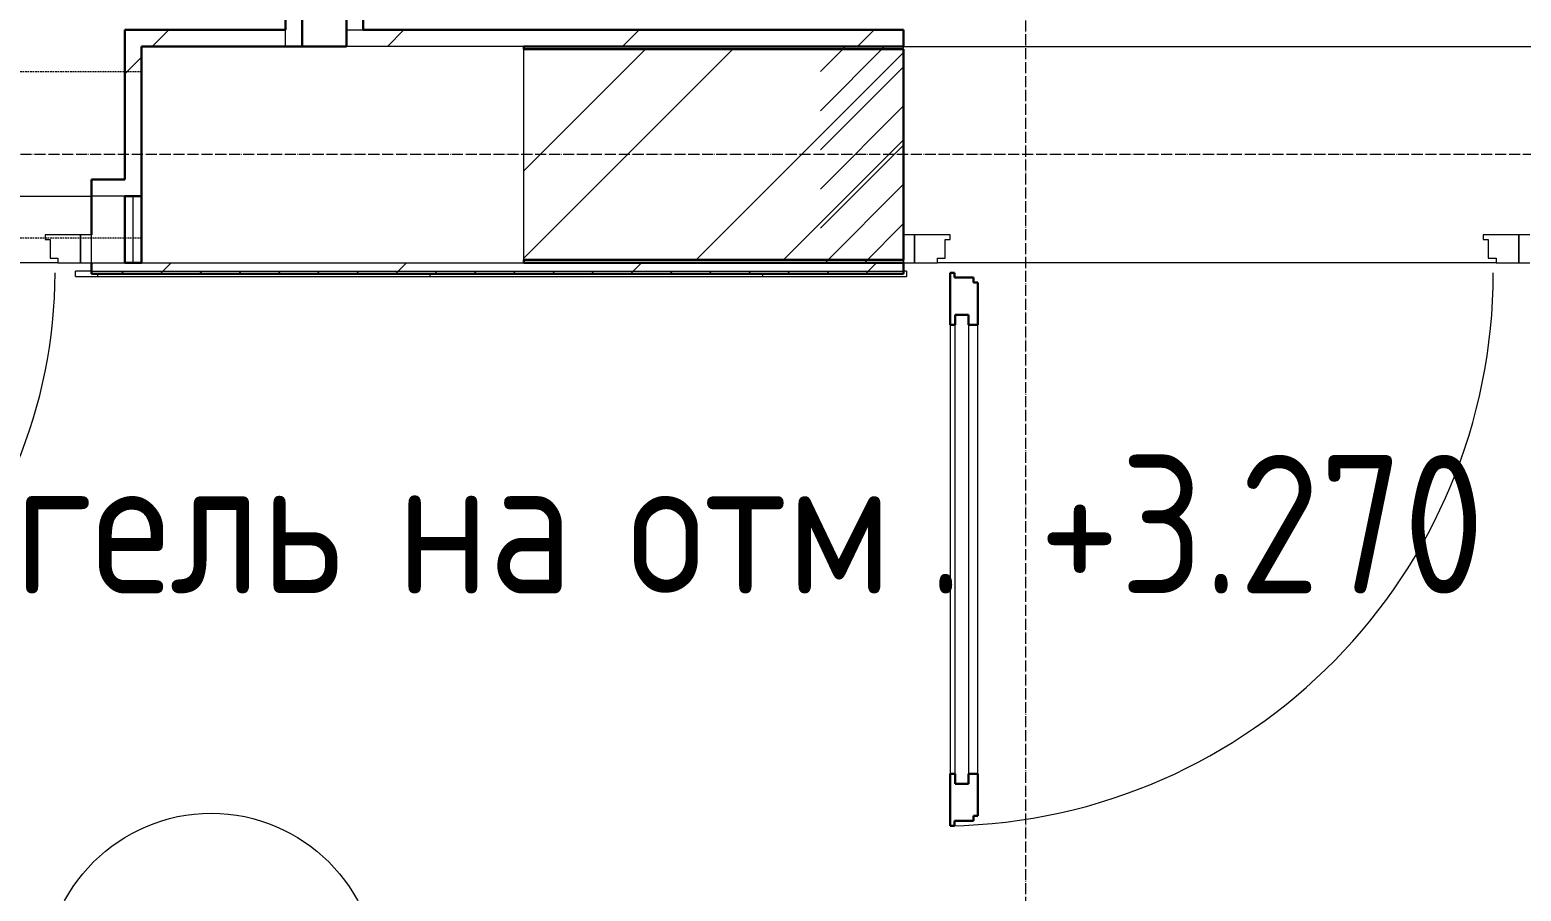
# Model space of a CAD drawing. Header units: millimetres. Extents: x -215207 to 92095, y -30385 to 123050.
# Drawn here: x -189931 to -187240, y -8287 to -6734 of the extents above; entities that cross this region are included whole.
import ezdxf

# ---------------------------------------------------------------- set-up
doc = ezdxf.new("R2010")
doc.units = ezdxf.units.MM
for name, pattern in [('ADSK_Линия сетки', [25, 20, -2.5, 0, -2.5]), ('ADSK_Сверху', [4.5, 3, -1.5]), ('ADSK_Штриховая_ш2 п1_5', [4.5, 3, -1.5])]:
    doc.linetypes.add(name, pattern=pattern)
for name, color, linetype, lineweight in [('Аннотация', 7, 'Continuous', 20), ('Двери', 7, 'Continuous', 9), ('Линии', 7, 'Continuous', 9), ('Марки помещений', 7, 'Continuous', 20), ('Ограждение', 7, 'Continuous', 9), ('Оси', 7, 'Continuous', 9), ('Стены внутренние', 7, 'Continuous', 20), ('Стены наружные', 7, 'Continuous', 20), ('Стены штриховка', 7, 'Continuous', 9)]:
    doc.layers.add(name, color=color, linetype=linetype, lineweight=lineweight)
doc.layers.add('Двери открывание', color=7, linetype='Continuous', lineweight=9, true_color=0xc0c0c0)
doc.styles.add('GOST Common_3', font='GOST_Common.ttf', dxfattribs={"width": 0.9, "height": 2.5})

# ---------------------------------------------------------------- blocks, each defined once
blk = doc.blocks.new('1 этаж 21082025')
at = {"layer": 'Двери', "linetype": 'Continuous', "lineweight": 18}
for p, q in [((11545.8, -38205), (11430, -38320.8)), ((11475.1, -38205), (11430, -38250.1)), ((11580, -38241.5), (11430, -38391.5)), ((11580, -38312.2), (11430, -38462.2)), ((11580, -38382.9), (11430, -38532.9)), ((11580, -38453.6), (11438.6, -38595)), ((11580, -38524.3), (11509.3, -38595))]:
    blk.add_line(p, q, dxfattribs=at)
at = {"layer": 'Двери', "linetype": 'ADSK_Штриховая_ш2 п1_5'}
for p, q in [((11580, -38205), (11430, -38205)), ((11580, -38595), (11580, -38205)), ((11430, -38595), (11580, -38595))]:
    blk.add_line(p, q, dxfattribs=at)
at = {"layer": 'Двери'}
for p, q in [((10095, -38545), (10031, -38545)), ((10031, -38545), (10031, -38553)), ((10031, -38553), (10040, -38553)), ((10040, -38553), (10040, -38587)), ((10115, -38545), (10095, -38545)), ((10095, -38545), (10095, -38595)), ((10095, -38595), (10095, -38545)), ((10115, -38595), (10115, -38545)), ((11580, -38545), (11580, -38595)), ((11600, -38545), (11580, -38545)), ((11600, -38595), (11600, -38545)), ((11664, -38545), (11600, -38545)), ((11600, -38545), (11600, -38595)), ((11655, -38587), (11655, -38553)), ((11655, -38553), (11664, -38553)), ((11664, -38553), (11664, -38545)), ((12690, -38545), (12626, -38545)), ((12626, -38545), (12626, -38553)), ((12626, -38553), (12635, -38553)), ((12635, -38553), (12635, -38587)), ((12710, -38545), (12690, -38545)), ((12690, -38545), (12690, -38595)), ((12690, -38595), (12690, -38545)), ((10040, -38587), (10054, -38587)), ((10054, -38587), (10054, -38595)), ((10054, -38595), (10095, -38595)), ((10095, -38595), (10115, -38595)), ((11580, -38595), (11600, -38595)), ((11600, -38595), (11641, -38595)), ((11641, -38595), (11641, -38587)), ((11641, -38587), (11655, -38587)), ((12635, -38587), (12649, -38587)), ((12649, -38587), (12649, -38595)), ((12649, -38595), (12690, -38595)), ((12690, -38595), (12710, -38595)), ((11673, -38689), (11697, -38689)), ((11673, -39535), (11673, -38689)), ((11697, -38689), (11697, -39535)), ((11664, -38707), (11664, -39517)), ((11714, -39517), (11714, -38707)), ((11697, -39535), (11673, -39535))]:
    blk.add_line(p, q, dxfattribs=at)
at = {"layer": 'Двери', "lineweight": 30}
for p, q in [((11672, -38613), (11664, -38613)), ((11664, -38613), (11664, -38707)), ((11672, -38622), (11672, -38613)), ((11706, -38622), (11672, -38622)), ((11706, -38631), (11706, -38622)), ((11714, -38631), (11706, -38631)), ((11714, -38707), (11714, -38631)), ((11673, -38689), (11673, -38707)), ((11697, -38689), (11673, -38689)), ((11697, -38707), (11697, -38689)), ((11673, -38707), (11664, -38707)), ((11714, -38707), (11697, -38707)), ((11664, -39517), (11664, -39611)), ((11673, -39517), (11664, -39517)), ((11673, -39535), (11673, -39517)), ((11697, -39517), (11697, -39535)), ((11714, -39517), (11697, -39517)), ((11714, -39593), (11714, -39517)), ((11697, -39535), (11673, -39535)), ((11672, -39611), (11672, -39602)), ((11672, -39602), (11706, -39602)), ((11706, -39602), (11706, -39593)), ((11706, -39593), (11714, -39593)), ((11664, -39611), (11672, -39611))]:
    blk.add_line(p, q, dxfattribs=at)
at = {"layer": 'Двери открывание'}
for centre, radius, start in [((9151, -38613), 898, 271.1485), ((11646, -38613), 998, 271.0334)]:
    blk.add_arc(centre, radius, start, 0, dxfattribs=at)
at = {"layer": 'Линии', "linetype": 'ADSK_Сверху'}
for p, q in [((-625, -38250), (10205, -38250)), ((-625, -38550), (10205, -38550))]:
    blk.add_line(p, q, dxfattribs=at)
at = {"layer": 'Марки помещений'}
blk.add_circle((10330.7, -39888.2), 300, dxfattribs=at)
at = {"layer": 'Ограждение'}
for p, q in [((10086, -38620), (10086, -38610)), ((10115, -38610), (10086, -38610)), ((11585, -38610), (11580, -38610)), ((11585, -38610), (11585, -38620)), ((10086, -38620), (11585, -38620))]:
    blk.add_line(p, q, dxfattribs=at)
at = {"layer": 'Ограждение', "linetype": 'Continuous'}
for p, q in [((10126, -38620), (10126, -38615)), ((10726, -38620), (10726, -38615)), ((11326, -38620), (11326, -38615))]:
    blk.add_line(p, q, dxfattribs=at)
at = {"layer": 'Оси', "linetype": 'ADSK_Линия сетки'}
for p, q in [((11800, -29900), (11800, -60626.1)), ((62867.3, -38400), (-14072.3, -38400))]:
    blk.add_line(p, q, dxfattribs=at)
at = {"layer": 'Стены внутренние'}
for p, q in [((10895, -38205), (10575, -38205)), ((11580, -38205), (12775, -38205)), ((10895, -38590), (10895, -38210)), ((10190, -38595), (10190, -38475)), ((10205, -38595), (10895, -38595)), ((12649, -38595), (11641, -38595))]:
    blk.add_line(p, q, dxfattribs=at)
at = {"layer": 'Стены внутренние', "lineweight": 30}
for p, q in [((10895, -38210), (10895, -38205)), ((10205, -38475), (10205, -38595)), ((10895, -38595), (10895, -38590))]:
    blk.add_line(p, q, dxfattribs=at)
at = {"layer": 'Стены наружные', "lineweight": 30}
for p, q in [((10495, -38205), (10495, -36561.6)), ((10575, -38205), (10575, -36580)), ((10465, -36610), (10465, -38175)), ((10605, -38175), (10605, -36610)), ((10465, -38175), (10175, -38175)), ((10175, -38175), (10175, -38445)), ((11580, -38175), (10605, -38175)), ((11580, -38205), (11580, -38175)), ((10205, -38205), (10575, -38205)), ((10205, -38475), (10205, -38205)), ((10895, -38205), (11580, -38205)), ((11580, -38210), (10895, -38210)), ((11580, -38590), (11580, -38210)), ((10115, -38445), (10115, -38545)), ((10175, -38445), (10115, -38445)), ((10175, -38595), (10175, -38475)), ((10175, -38475), (10205, -38475)), ((10115, -38595), (10115, -38615)), ((10205, -38595), (10175, -38595)), ((10895, -38590), (11580, -38590)), ((11580, -38595), (10895, -38595)), ((11580, -38615), (11580, -38595)), ((10115, -38615), (11580, -38615))]:
    blk.add_line(p, q, dxfattribs=at)
at = {"layer": 'Стены наружные', "linetype": 'Continuous', "lineweight": 9}
for p, q in [((10224.3, -38205), (10254.3, -38175)), ((10648.6, -38205), (10678.6, -38175)), ((11072.9, -38205), (11102.9, -38175)), ((11497.1, -38205), (11527.1, -38175)), ((10175, -38254.3), (10205, -38224.3)), ((10895, -38429.5), (11114.5, -38210)), ((10895, -38586.7), (11271.7, -38210)), ((11206, -38590), (11580, -38216)), ((11363.2, -38590), (11580, -38373.2)), ((10167.9, -38615), (10172.9, -38610)), ((10238.6, -38615), (10243.6, -38610)), ((10243.6, -38610), (10258.6, -38595)), ((10309.3, -38615), (10314.3, -38610)), ((10380, -38615), (10385, -38610)), ((10450.7, -38615), (10455.7, -38610)), ((10521.4, -38615), (10526.4, -38610)), ((10592.2, -38615), (10597.2, -38610)), ((10662.9, -38615), (10667.9, -38610)), ((10667.9, -38610), (10682.9, -38595)), ((10733.6, -38615), (10738.6, -38610)), ((10804.3, -38615), (10809.3, -38610)), ((10875, -38615), (10880, -38610)), ((10945.7, -38615), (10950.7, -38610)), ((11016.4, -38615), (11021.4, -38610)), ((11087.1, -38615), (11092.1, -38610)), ((11092.1, -38610), (11107.1, -38595)), ((11157.8, -38615), (11162.8, -38610)), ((11228.6, -38615), (11233.6, -38610)), ((11299.3, -38615), (11304.3, -38610)), ((11370, -38615), (11375, -38610)), ((11440.7, -38615), (11445.7, -38610)), ((11511.4, -38615), (11516.4, -38610)), ((11516.4, -38610), (11531.4, -38595))]:
    blk.add_line(p, q, dxfattribs=at)
at = {"layer": 'Стены наружные'}
for p, q in [((9085, -38475), (10115, -38475)), ((10054, -38595), (9146, -38595))]:
    blk.add_line(p, q, dxfattribs=at)
at = {"layer": 'Стены штриховка'}
for p, q in [((10465, -38205), (10465, -38175)), ((10575, -38175), (10605, -38175)), ((10175, -38475), (10115, -38475)), ((10115, -38595), (10175, -38595)), ((10115, -38610), (11580, -38610))]:
    blk.add_line(p, q, dxfattribs=at)
at = {"layer": 'Аннотация', "style": 'GOST Common_3', "width": 0.9}
for s, p in [('. +3.270 (h', (11624.4, -39191.7)), ('Ригель', (9606.3, -39191.7)), ('на', (10665.9, -39191.7)), ('отм', (11082.6, -39191.7))]:
    blk.add_text(s, height=250, dxfattribs=at).set_placement(p)

msp = doc.modelspace()

# ---------------------------------------------------------------- block references
msp.add_blockref('1 этаж 21082025', (-199934.8, 31441.4))

doc.saveas('drawing.dxf')
